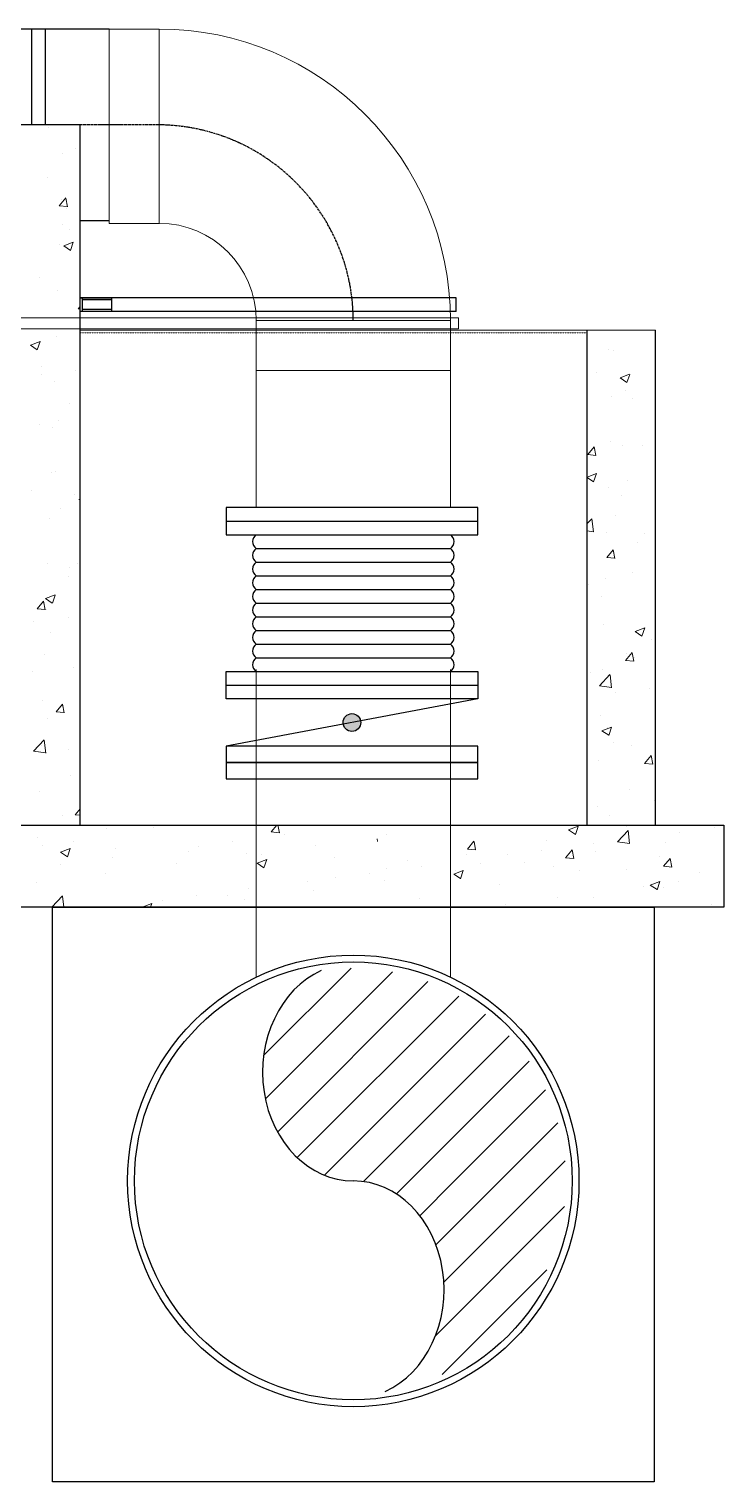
# Model space of a CAD drawing. Header units: inches. Extents: x 0 to 235202, y 0 to 186812.
# Drawn here: x 96921 to 100731, y 165367 to 173331 of the extents above; entities that cross this region are included whole.
import ezdxf

# ---------------------------------------------------------------- set-up
doc = ezdxf.new("R2010")
doc.units = ezdxf.units.IN
doc.header["$MEASUREMENT"] = 0
doc.linetypes.add('CENTER', pattern=[2, 1.25, -0.25, 0.25, -0.25])
doc.linetypes.add('HIDDEN', pattern=[0.375, 0.25, -0.125])
doc.layers.add('DIM', color=251, linetype='Continuous', lineweight=0)
doc.layers.add('PLC WIRE', color=7, linetype='Continuous', lineweight=0)
doc.layers.add('pipe_dimensio', color=1, linetype='Continuous')
doc.layers.add('pipes', color=2, linetype='Continuous')

msp = doc.modelspace()

# ---------------------------------------------------------------- hatches: boundary and pattern name
at = {"layer": 'pipe_dimensio'}
h = msp.add_hatch(color=251, dxfattribs=at)
h.paths.add_polyline_path([(98691.5, 169481.2), (98691.5, 169529.9), (98645.1, 169515.2, 0.32669)])
h.paths.add_polyline_path([(98737.9, 169544.7), (98691.5, 169529.9), (98691.5, 169481.2, 0.507511)])
h.paths.add_polyline_path([(98737.9, 169544.7, 0.32669), (98691.5, 169578.6), (98691.5, 169529.9)])
h.paths.add_polyline_path([(98691.5, 169529.9), (98691.5, 169578.6, 0.507511), (98645.1, 169515.2)])

# ---------------------------------------------------------------- linework, layer by layer
at = {"color": 251}
for p, q in [((96935.9, 172806), (96935.9, 173331)), ((97010.9, 172806), (97010.9, 173331)), ((97200.4, 172806), (96749, 172806)), ((97200.4, 168967.3), (97200.4, 172806)), ((97200.4, 171858.1), (97372.7, 171858.1)), ((97200.4, 171783.1), (97200.4, 171858.1)), ((99263.7, 171858.1), (97200.4, 171858.1)), ((97214.6, 171783.1), (97214.6, 171858.1)), ((97372.7, 171858.1), (97372.7, 171783.1)), ((99263.7, 171783.1), (99263.7, 171858.1)), ((97372.7, 171783.1), (97200.4, 171783.1)), ((99263.7, 171783.1), (97200.4, 171783.1)), ((97372.7, 171847.1), (97214.6, 171847.1)), ((97372.7, 171794.2), (97214.6, 171794.2)), ((99981.5, 168967.3), (99981.5, 171681)), ((100356.5, 168967.3), (100356.5, 171681)), ((99381.5, 170708.9), (98001.5, 170708.9)), ((98001.5, 170708.9), (98001.5, 170558.9)), ((99381.5, 170558.9), (99381.5, 170708.9)), ((98001.5, 170633.9), (99381.5, 170633.9)), ((98166.5, 170633.9), (99231.5, 170633.9)), ((98001.5, 170558.9), (99381.5, 170558.9)), ((98166.5, 170483.9), (99231.5, 170483.9)), ((98166.5, 170408.9), (99231.5, 170408.9)), ((98166.5, 170333.9), (99231.5, 170333.9)), ((98166.5, 170258.9), (99231.5, 170258.9)), ((98166.5, 170183.9), (99231.5, 170183.9)), ((98166.5, 170108.9), (99231.5, 170108.9)), ((98166.5, 170033.9), (99231.5, 170033.9)), ((98166.5, 169958.9), (99231.5, 169958.9)), ((98166.5, 169883.9), (99231.5, 169883.9)), ((98001.5, 169658.9), (98001.5, 169808.9)), ((98001.5, 169808.9), (99381.5, 169808.9)), ((99381.5, 169808.9), (99381.5, 169658.9)), ((98001.5, 169733.9), (99381.5, 169733.9)), ((99381.5, 169658.9), (98001.5, 169658.9)), ((96450.4, 168967.3), (100731.5, 168967.3)), ((100731.5, 168967.3), (100731.5, 168517.3)), ((100731.5, 168517.3), (96450.4, 168517.3)), ((97049, 168517.3), (100348.9, 168517.3)), ((97049, 165367.3), (97049, 168517.3)), ((100348.9, 168517.3), (100348.9, 165367.3)), ((100348.9, 165367.3), (97049, 165367.3))]:
    msp.add_line(p, q, dxfattribs=at)
at = {"color": 251, "linetype": 'CENTER', "ltscale": 10}
msp.add_line((97634.6, 172806), (94189.2, 172806), dxfattribs=at)
at = {"color": 251}
msp.add_circle((98699, 167017.3), 1200, dxfattribs=at)
at = {"color": 251, "linetype": 'CENTER', "ltscale": 10}
msp.add_arc((97621.6, 171728.8), 1077.3, 0.2846, 89.3129, dxfattribs=at)
at = {"color": 251}
for centre, start, end in [((98191.5, 170521.4), 123.68906, 236.31094), ((99206.5, 170521.4), 303.68906, 56.31094), ((98191.5, 170446.4), 123.68906, 236.31094), ((99206.5, 170446.4), 303.68906, 56.31094), ((98191.5, 170371.4), 123.68906, 236.31094), ((99206.5, 170371.4), 303.68906, 56.31094), ((98191.5, 170296.4), 123.68906, 236.31094), ((99206.5, 170296.4), 303.68906, 56.31094), ((98191.5, 170221.4), 123.68906, 236.31094), ((99206.5, 170221.4), 303.68906, 56.31094), ((98191.5, 170146.4), 123.68906, 236.31094), ((98191.5, 170071.4), 123.68906, 236.31094), ((99206.5, 170146.4), 303.68906, 56.31094), ((99206.5, 170071.4), 303.68906, 56.31094), ((98191.5, 169996.4), 123.68906, 236.31094), ((99206.5, 169996.4), 303.68906, 56.31094), ((98191.5, 169921.4), 123.68906, 236.31094), ((99206.5, 169921.4), 303.68906, 56.31094), ((98191.5, 169846.4), 123.68906, 236.31094), ((99206.5, 169846.4), 303.68906, 56.31094)]:
    msp.add_arc(centre, 45.1, start, end, dxfattribs=at)
at = {"layer": 'DIM', "color": 251, "linetype": 'Continuous'}
for p, q in [((97028.8, 172790.5), (97028.8, 172790.5)), ((97173.7, 172678.3), (97173.7, 172678.3)), ((97106, 172647.2), (97106, 172647.2)), ((97019.3, 172519.4), (97019.3, 172519.4)), ((97086.4, 172361.9), (97122.5, 172405)), ((97086.4, 172361.9), (97131.2, 172358)), ((97096.8, 172397.6), (97096.8, 172397.6)), ((97131.3, 172357.4), (97122.6, 172404.5)), ((97125.6, 172348.2), (97125.6, 172348.2)), ((97106, 172261), (97106, 172261)), ((97142.7, 172230.8), (97142.7, 172230.8)), ((97087.7, 172147.9), (97087.7, 172147.9)), ((97110.8, 172142.6), (97163.4, 172162.8)), ((97110.8, 172142.6), (97148.2, 172117.5)), ((97148.3, 172116.9), (97163.5, 172162.2)), ((96976.4, 171967), (96976.4, 171967)), ((97078.6, 171898.2), (97078.6, 171898.2)), ((97190.4, 171797.8), (97200.4, 171809.7)), ((97190.4, 171797.8), (97200.4, 171796.9)), ((96928.4, 171598.8), (96980.9, 171618.9)), ((96965.8, 171573), (96981, 171618.3)), ((97069.5, 171648.5), (97069.5, 171648.5)), ((96928.4, 171598.8), (96965.7, 171573.6)), ((100098.7, 171575.7), (100098.7, 171575.7)), ((100126.5, 171567.6), (100126.5, 171567.6)), ((96988.4, 171483), (96988.4, 171483)), ((97175.5, 171460.7), (97175.5, 171460.7)), ((96987.8, 171435.9), (96987.8, 171435.9)), ((97060.4, 171398.9), (97060.4, 171398.9)), ((100033.2, 171448.4), (100033.2, 171448.4)), ((100161.9, 171418.6), (100214.4, 171438.7)), ((100161.9, 171418.6), (100199.2, 171393.4)), ((100199.3, 171392.8), (100214.5, 171438.1)), ((100117.4, 171317.9), (100117.4, 171317.9)), ((100191.4, 171347.7), (100191.4, 171347.7)), ((100231, 171304.4), (100231, 171304.4)), ((97140.5, 171281.1), (97140.5, 171281.1)), ((96978.2, 171164.8), (96978.2, 171164.8)), ((97051.2, 171149.2), (97051.2, 171149.2)), ((97081.5, 171185.6), (97081.5, 171185.6)), ((100108.3, 171068.2), (100108.3, 171068.2)), ((99984.2, 170998.3), (100020.4, 171041.4)), ((99984.2, 170998.3), (100029, 170994.4)), ((100029.1, 170993.8), (100020.5, 171040.8)), ((100177.7, 171046.4), (100177.7, 171046.4)), ((100284.4, 171050.3), (100284.4, 171050.3)), ((97065, 170906.4), (97065, 170906.4)), ((97042.1, 170899.5), (97042.1, 170899.5)), ((99981.5, 170875.5), (100031.9, 170894.9)), ((99981.5, 170873.3), (100016.7, 170849.5)), ((100016.8, 170849), (100032, 170894.3)), ((100200, 170856.9), (100200, 170856.9)), ((96935.4, 170802.3), (96935.4, 170802.3)), ((97169.2, 170778.8), (97169.2, 170778.8)), ((97193.6, 170752.9), (97200.4, 170755.5)), ((97193.6, 170752.9), (97200.4, 170748.3)), ((100099.2, 170818.6), (100099.2, 170818.6)), ((100168.2, 170775.3), (100168.2, 170775.3)), ((97093.6, 170701.6), (97093.6, 170701.6)), ((100138.3, 170667), (100138.3, 170667)), ((97033, 170649.9), (97033, 170649.9)), ((99981.5, 170620.4), (100007.1, 170647.1)), ((100015.5, 170575.4), (100007.2, 170646.6)), ((99981.5, 170581.2), (100015.4, 170575.9)), ((100090, 170568.9), (100090, 170568.9)), ((100254.9, 170516.9), (100254.9, 170516.9)), ((100296.5, 170566.3), (100296.5, 170566.3)), ((100088.3, 170434.2), (100124.4, 170477.3)), ((100088.3, 170434.2), (100133.1, 170430.3)), ((100133.2, 170429.7), (100124.5, 170476.7)), ((97023.9, 170400.2), (97023.9, 170400.2)), ((97144, 170377.2), (97144, 170377.2)), ((97186.6, 170404.2), (97186.6, 170404.2)), ((100228.8, 170354.7), (100228.8, 170354.7)), ((97138.3, 170331.4), (97138.3, 170331.4)), ((99989.1, 170285.8), (99989.1, 170285.8)), ((100080.9, 170319.2), (100080.9, 170319.2)), ((96964.7, 170152.4), (97000.8, 170195.5)), ((97009.6, 170147.9), (97000.9, 170194.9)), ((97011.1, 170209.1), (97063.6, 170229.2)), ((97011.1, 170209.1), (97048.4, 170183.9)), ((97048.5, 170183.3), (97063.7, 170228.6)), ((100057.6, 170221.1), (100057.6, 170221.1)), ((96964.7, 170152.4), (97009.5, 170148.5)), ((97014.8, 170150.5), (97014.8, 170150.5)), ((97134.5, 170106.1), (97134.5, 170106.1)), ((96946.7, 170081.4), (96946.7, 170081.4)), ((100071.8, 170069.5), (100071.8, 170069.5)), ((100244.6, 170028.9), (100297.1, 170049)), ((100244.6, 170028.9), (100281.9, 170003.7)), ((100282, 170003.1), (100297.2, 170048.4)), ((97040.5, 170020.9), (97040.5, 170020.9)), ((100334, 169987.6), (100334, 169987.6)), ((97005.6, 169900.9), (97005.6, 169900.9)), ((97198.7, 169920.2), (97198.7, 169920.2)), ((100192.3, 169870), (100228.5, 169913.1)), ((100192.3, 169870), (100237.2, 169866.1)), ((100197.8, 169907.2), (100197.8, 169907.2)), ((100237.3, 169865.5), (100228.6, 169912.6)), ((100243.5, 169885.6), (100243.5, 169885.6)), ((96937.2, 169810.3), (96937.2, 169810.3)), ((97167, 169829.1), (97167, 169829.1)), ((100001.2, 169801.8), (100001.2, 169801.8)), ((100048.1, 169731.5), (100106.5, 169792.4)), ((100062.7, 169819.9), (100062.7, 169819.9)), ((100114.9, 169720.7), (100106.6, 169791.9)), ((100048.1, 169731.5), (100114.8, 169721.2)), ((100324.4, 169716.6), (100324.4, 169716.6)), ((96996.5, 169651.2), (96996.5, 169651.2)), ((97068.7, 169588.3), (97104.9, 169631.4)), ((97113.7, 169583.8), (97105, 169630.8)), ((100136.7, 169691.8), (100136.7, 169691.8)), ((97023.9, 169551.9), (97023.9, 169551.9)), ((97068.7, 169588.3), (97113.6, 169584.4)), ((100053.6, 169570.2), (100053.6, 169570.2)), ((100062.1, 169485), (100114.6, 169505.2)), ((100062.1, 169485), (100099.4, 169459.8)), ((100094.2, 169504.4), (100094.2, 169504.4)), ((100099.5, 169459.3), (100114.7, 169504.6)), ((96945.8, 169373.3), (97004.2, 169434.2)), ((96987.4, 169401.5), (96987.4, 169401.5)), ((97012.6, 169362.5), (97004.3, 169433.7)), ((100127.1, 169420.7), (100127.1, 169420.7)), ((100226.5, 169405), (100226.5, 169405)), ((96945.8, 169373.3), (97012.5, 169363)), ((97136.1, 169381.6), (97136.1, 169381.6)), ((100044.4, 169320.5), (100044.4, 169320.5)), ((100296.4, 169305.9), (100332.6, 169349)), ((100341.3, 169301.4), (100332.7, 169348.4)), ((97145.6, 169239.5), (97145.6, 169239.5)), ((100296.4, 169305.9), (100341.2, 169302)), ((96978.3, 169151.8), (96978.3, 169151.8)), ((100213.9, 169162.3), (100213.9, 169162.3)), ((100035.3, 169070.9), (100035.3, 169070.9)), ((100348.6, 169104.2), (100348.6, 169104.2)), ((97103, 169022.6), (97103, 169022.6)), ((97172.8, 169024.1), (97200.4, 169057)), ((97172.8, 169024.1), (97200.4, 169021.7)), ((100106.3, 169020.4), (100106.3, 169020.4)), ((97348, 168950.2), (97348, 168950.2)), ((97602.2, 168954.5), (97602.2, 168954.5)), ((98248.7, 168930), (98280, 168967.3)), ((98248.7, 168930), (98293.5, 168926.1)), ((98293.6, 168925.5), (98285.9, 168967.3)), ((98323, 168913.4), (98323, 168913.4)), ((98881.9, 168913.8), (98881.9, 168913.8)), ((99266.9, 168966.6), (99266.9, 168966.6)), ((99879.6, 168941.1), (99932.1, 168961.3)), ((99879.6, 168941.1), (99916.9, 168916)), ((99917, 168915.4), (99932.3, 168960.7)), ((100147.5, 168876.8), (100206, 168937.7)), ((100195.6, 168957.5), (100195.6, 168957.5)), ((100214.3, 168865.9), (100206.1, 168937.2)), ((100490.2, 168928.9), (100490.2, 168928.9)), ((100678, 168953.6), (100678, 168953.6)), ((96969.2, 168902.2), (96969.2, 168902.2)), ((96996.4, 168858.3), (96996.4, 168858.3)), ((97093.8, 168819.4), (97146.3, 168839.5)), ((97131.2, 168793.6), (97146.4, 168839)), ((97164.8, 168879.4), (97164.8, 168879.4)), ((97396.8, 168841.4), (97396.8, 168841.4)), ((97851.2, 168851.3), (97851.2, 168851.3)), ((98038.9, 168876), (98038.9, 168876)), ((98492.3, 168857.6), (98492.3, 168857.6)), ((98831.6, 168878.4), (98829, 168892.1)), ((98829, 168879.2), (98831.5, 168879)), ((99324.6, 168835.9), (99360.7, 168879)), ((99324.6, 168835.9), (99369.4, 168832)), ((99369.5, 168831.4), (99360.8, 168878.4)), ((99758.2, 168882.4), (99758.2, 168882.4)), ((99862.5, 168788.8), (99898.7, 168831.9)), ((99907.5, 168784.3), (99898.8, 168831.3)), ((100016.6, 168866.5), (100016.6, 168866.5)), ((100147.5, 168876.8), (100214.2, 168866.4)), ((100411.3, 168874), (100411.3, 168874)), ((97093.4, 168751.5), (97093.4, 168751.5)), ((97093.8, 168819.4), (97131.1, 168794.2)), ((97377.5, 168788.9), (97377.5, 168788.9)), ((97728.4, 168756.8), (97728.4, 168756.8)), ((97797.1, 168824.5), (97797.1, 168824.5)), ((98113.5, 168809.6), (98113.5, 168809.6)), ((98171.6, 168759.3), (98224.1, 168779.5)), ((98171.6, 168759.3), (98208.9, 168734.1)), ((98197.5, 168807.6), (98197.5, 168807.6)), ((98209, 168733.6), (98224.2, 168778.9)), ((98597.9, 168790.7), (98597.9, 168790.7)), ((98998.2, 168773.7), (98998.2, 168773.7)), ((99320.8, 168807.3), (99320.8, 168807.3)), ((99398.6, 168756.8), (99398.6, 168756.8)), ((99544.8, 168804.4), (99544.8, 168804.4)), ((99636.7, 168765), (99636.7, 168765)), ((99732.5, 168829.1), (99732.5, 168829.1)), ((99862.5, 168788.8), (99907.3, 168784.9)), ((100026.2, 168821.2), (100026.2, 168821.2)), ((100375.3, 168792.8), (100375.3, 168792.8)), ((100400.5, 168741.8), (100436.6, 168784.8)), ((100445.4, 168737.3), (100436.7, 168784.3)), ((97338.9, 168700.5), (97338.9, 168700.5)), ((98599.3, 168679.9), (98599.3, 168679.9)), ((98787.1, 168704.7), (98787.1, 168704.7)), ((98883.4, 168732.2), (98883.4, 168732.2)), ((99071.1, 168742.1), (99071.1, 168742.1)), ((99249.5, 168699.2), (99302, 168719.4)), ((99249.5, 168699.2), (99286.8, 168674.1)), ((99257.8, 168716.9), (99257.8, 168716.9)), ((99286.9, 168673.5), (99302.1, 168718.8)), ((99799, 168739.9), (99799, 168739.9)), ((99937.9, 168717.7), (99937.9, 168717.7)), ((100199.3, 168723), (100199.3, 168723)), ((100400.5, 168741.8), (100445.3, 168737.8)), ((100599.7, 168706.1), (100599.7, 168706.1)), ((96960, 168652.5), (96960, 168652.5)), ((98125.7, 168617.6), (98125.7, 168617.6)), ((98446, 168657.2), (98446, 168657.2)), ((98483.2, 168607.9), (98483.2, 168607.9)), ((98872.7, 168664.1), (98872.7, 168664.1)), ((99500.5, 168642.6), (99500.5, 168642.6)), ((100292.9, 168633.1), (100292.9, 168633.1)), ((100327.3, 168639.2), (100379.8, 168659.3)), ((100327.3, 168639.2), (100364.6, 168614)), ((100364.7, 168613.4), (100379.9, 168658.8)), ((100402.2, 168624.3), (100402.2, 168624.3)), ((100480.7, 168657.8), (100480.7, 168657.8)), ((97045.2, 168518.6), (97103.7, 168579.5)), ((97045.2, 168518.6), (97053.8, 168517.3)), ((97110.9, 168517.3), (97103.8, 168579)), ((97541.5, 168517.4), (97594, 168537.6)), ((97541.5, 168517.4), (97541.6, 168517.3)), ((97587.5, 168517.3), (97594.1, 168537)), ((97653.8, 168555.5), (97653.8, 168555.5)), ((97841.6, 168580.2), (97841.6, 168580.2)), ((98008.6, 168582.1), (98008.6, 168582.1)), ((98104.4, 168559.9), (98104.4, 168559.9)), ((99063.1, 168567.6), (99063.1, 168567.6)), ((99535.2, 168533.3), (99535.2, 168533.3)), ((99819.3, 168570.7), (99819.3, 168570.7)), ((100017.1, 168571.5), (100017.1, 168571.5)), ((100661.7, 168530.3), (100661.7, 168530.3))]:
    msp.add_line(p, q, dxfattribs=at)
at = {"layer": 'DIM', "color": 251}
for p, q in [((99275.8, 171747.6), (96224, 171747.6)), ((99275.8, 171687.6), (99275.8, 171747.6)), ((96224, 171687.6), (99275.8, 171687.6))]:
    msp.add_line(p, q, dxfattribs=at)
at = {"layer": 'DIM', "color": 251, "linetype": 'Continuous', "ltscale": 0.08}
msp.add_line((97200.4, 171681), (100356.5, 171681), dxfattribs=at)
at = {"layer": 'DIM', "color": 251, "linetype": 'HIDDEN', "ltscale": 0.08}
msp.add_line((97200.4, 171666), (99981.5, 171666), dxfattribs=at)
at = {"layer": 'pipe_dimensio', "color": 251}
for p, q in [((97359.4, 173331), (95831.3, 173331)), ((97200.4, 172281), (97359.4, 172281)), ((99381.5, 169658.9), (98001.5, 169400.9)), ((99381.5, 169400.9), (98001.5, 169400.9)), ((98001.5, 169400.9), (98001.5, 169310.9)), ((99381.5, 169310.9), (99381.5, 169400.9)), ((99381.5, 169310.9), (98001.5, 169310.9)), ((98001.5, 169310.9), (98001.5, 169220.9)), ((98001.5, 169310.9), (99381.5, 169310.9)), ((99381.5, 169220.9), (99381.5, 169310.9)), ((98001.5, 169220.9), (99381.5, 169220.9))]:
    msp.add_line(p, q, dxfattribs=at)
msp.add_circle((98691.5, 169529.9), 48.7, dxfattribs=at)
at = {"layer": 'pipes', "color": 251, "linetype": 'Continuous', "ltscale": 2000}
for p, q in [((98207.3, 167704.9), (98686.3, 168183.9)), ((98216.6, 167466.4), (98914.1, 168163.9)), ((98283.4, 167285.4), (99108, 168109.9)), ((98391.1, 167145.2), (99276.7, 168030.8)), ((98541.7, 167048), (99424.6, 167930.9)), ((98758.8, 167017.3), (99553.3, 167811.8)), ((99006.7, 167017.3), (99663.3, 167673.9)), ((99254.5, 167017.3), (99753.5, 167516.3)), ((99502.3, 167017.3), (99821.2, 167336.2)), ((99750.2, 167017.3), (99860.4, 167127.5)), ((98754.9, 167013.4), (98758.8, 167017.3)), ((98935.2, 166945.8), (99006.7, 167017.3)), ((99063.8, 166826.6), (99254.5, 167017.3)), ((99152.2, 166667.2), (99502.3, 167017.3)), ((99195.3, 166462.4), (99750.2, 167017.3)), ((99149.7, 166169), (99857.1, 166876.4)), ((99185.4, 165956.9), (99759.4, 166530.8))]:
    msp.add_line(p, q, dxfattribs=at)
at = {"layer": 'pipes', "color": 251, "ltscale": 2000}
msp.add_circle((98699, 167017.3), 1237.5, dxfattribs=at)
for centre, start_param, end_param in [((98699, 167613.1), 0.360385, 3.141593), ((98699, 166421.4), 3.501978, 6.283185)]:
    msp.add_ellipse(centre, major_axis=(0, 595.8), ratio=0.835274, start_param=start_param, end_param=end_param, dxfattribs=at)
at = {"layer": 'PLC WIRE', "color": 251, "ltscale": 2000}
for p, q in [((97634.6, 173331), (97359.4, 173331)), ((97359.4, 173331), (97359.4, 172266)), ((97634.6, 172266), (97634.6, 173331)), ((97634.6, 172266), (97634.6, 173331)), ((97359.4, 172266), (97634.6, 172266)), ((99231.5, 171734.1), (98166.5, 171734.1)), ((99231.5, 171734.1), (98166.5, 171734.1)), ((98166.5, 171734.1), (98166.5, 171634)), ((99231.5, 171458.9), (99231.5, 171734.1)), ((98166.5, 171666), (98166.5, 170708.9)), ((98166.5, 171634), (98166.5, 171458.9)), ((98166.5, 171458.9), (99231.5, 171458.9)), ((99231.5, 171458.9), (99231.5, 170710)), ((98166.5, 169820.9), (98166.5, 168134.3)), ((99231.5, 169820.9), (99231.5, 168134.3))]:
    msp.add_line(p, q, dxfattribs=at)
for radius in [1596.9, 531.9]:
    msp.add_arc((97634.6, 171734.1), radius, 0, 90, dxfattribs=at)

doc.saveas('drawing.dxf')
